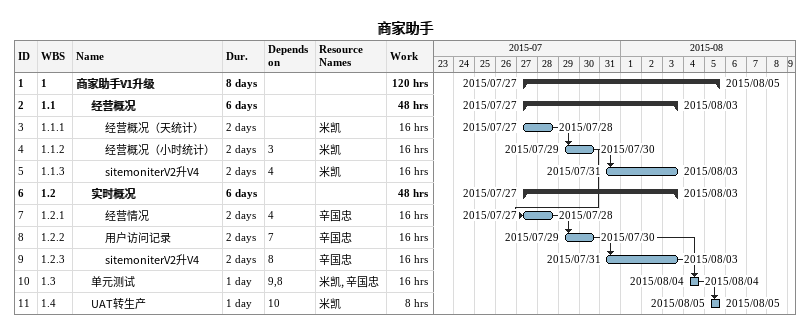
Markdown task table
商家助手

| ID | WBS | Task | Duration | Start | Finish | Predecessors | Resources | Work (h) |
|---|---|---|---|---|---|---|---|---|
| 1 | 1 | **商家助手V1升级** | 8d | 2015-07-27 | 2015-08-05 |  |  | 120 |
| 2 | 1.1 | **经营概况** | 6d | 2015-07-27 | 2015-08-03 |  |  | 48 |
| 3 | 1.1.1 | 经营概况（天统计） | 2d | 2015-07-27 | 2015-07-28 |  | 米凯 | 16 |
| 4 | 1.1.2 | 经营概况（小时统计） | 2d | 2015-07-29 | 2015-07-30 | 3 | 米凯 | 16 |
| 5 | 1.1.3 | sitemoniterV2升V4 | 2d | 2015-07-31 | 2015-08-03 | 4 | 米凯 | 16 |
| 6 | 1.2 | **实时概况** | 6d | 2015-07-27 | 2015-08-03 |  |  | 48 |
| 7 | 1.2.1 | 经营情况 | 2d | 2015-07-27 | 2015-07-28 | 4 | 辛国忠 | 16 |
| 8 | 1.2.2 | 用户访问记录 | 2d | 2015-07-29 | 2015-07-30 | 7 | 辛国忠 | 16 |
| 9 | 1.2.3 | sitemoniterV2升V4 | 2d | 2015-07-31 | 2015-08-03 | 8 | 辛国忠 | 16 |
| 10 | 1.3 | 单元测试 | 1d | 2015-08-04 | 2015-08-04 | 9, 8 | 米凯, 辛国忠 | 16 |
| 11 | 1.4 | UAT转生产 | 1d | 2015-08-05 | 2015-08-05 | 10 | 米凯 | 8 |
